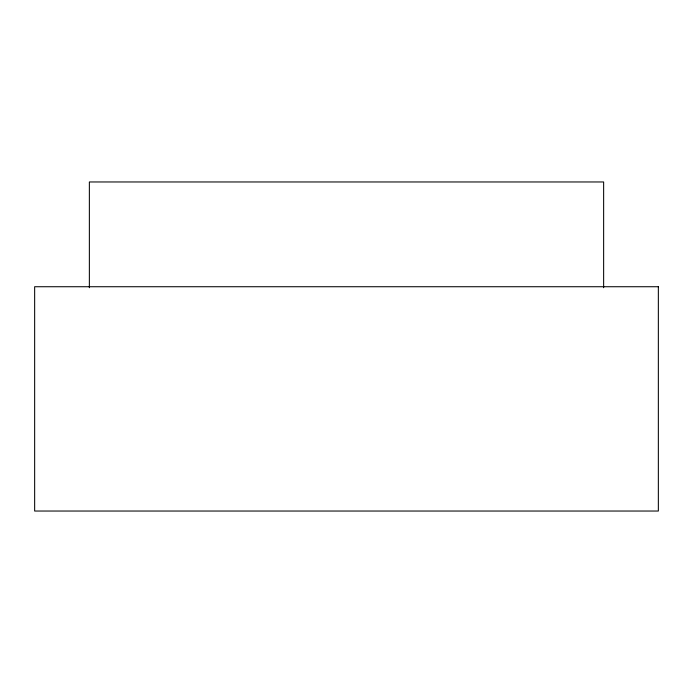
<?xml version="1.0" encoding="UTF-8"?>
<svg xmlns="http://www.w3.org/2000/svg" width="693" height="693" viewBox="0 0 693 693"><rect width="100%" height="100%" fill="white"/><g stroke="black" fill="none" stroke-linecap="round" stroke-linejoin="round"><path stroke-width="1.04" d="M603.638 287.716L603.638 181.964L89.362 181.964L89.362 287.716M658.35 286.729L34.65 286.729L34.65 511.036L658.35 511.036L658.35 286.729"/></g></svg>
